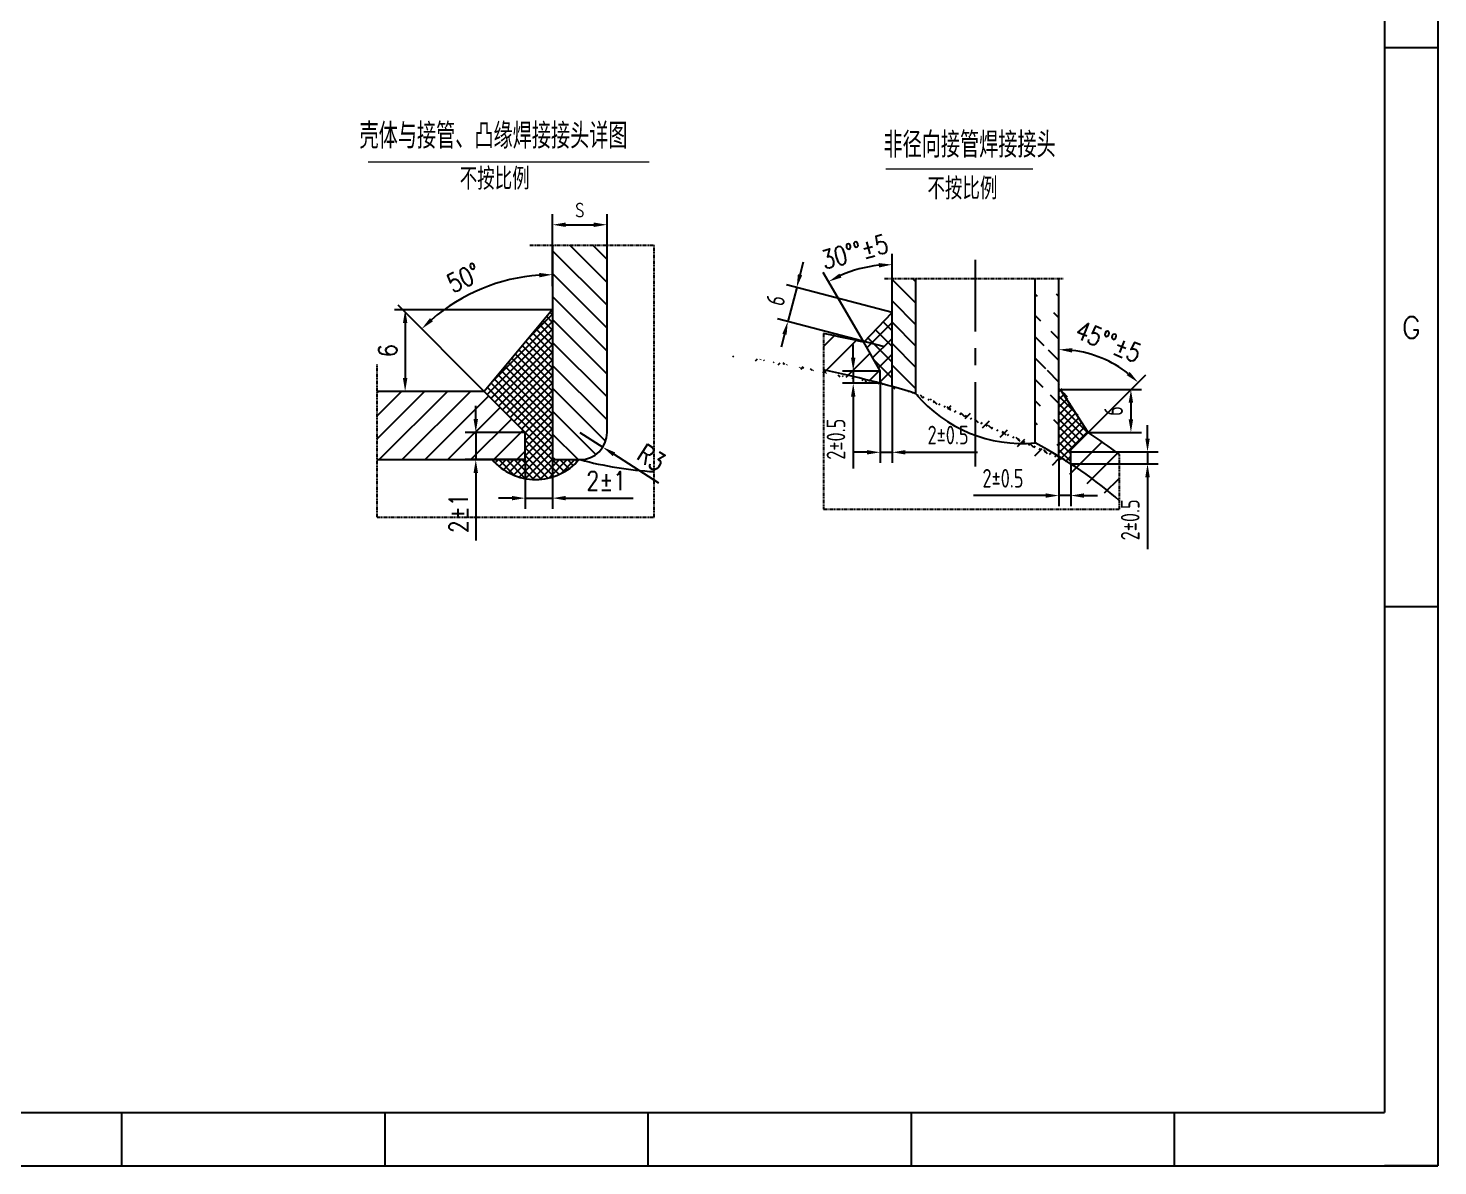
# Model space of a CAD drawing. Header units: millimetres. Extents: x -375 to 8535, y -150 to 12465.
# Drawn here: x 4558 to 8535, y -150 to 3059 of the extents above; entities that cross this region are included whole.
import ezdxf
from ezdxf.enums import TextEntityAlignment as Align

# ---------------------------------------------------------------- set-up
doc = ezdxf.new("R2010")
doc.units = ezdxf.units.MM
doc.header["$LTSCALE"] = 150
doc.linetypes.add('CENTER', pattern=[50.8, 31.75, -6.35, 6.35, -6.35])
doc.linetypes.add('PHANTOM', pattern=[2.5, 1.25, -0.25, 0.25, -0.25, 0.25, -0.25])
doc.layers.add('06文字', color=3, linetype='Continuous', lineweight=20)
for name, color, linetype in [('1', 2, 'Continuous'), ('1轮廓实线层', 7, 'Continuous'), ('2细线层', 4, 'Continuous'), ('6文字层', 3, 'Continuous'), ('7标注层', 4, 'Continuous'), ('9双点划线层', 6, 'PHANTOM'), ('B', 7, 'Continuous'), ('contour line', 7, 'Continuous'), ('图层1', 1, 'CENTER'), ('图框层', 7, 'Continuous')]:
    doc.layers.add(name, color=color, linetype=linetype)
doc.styles.add('PC_TEXTSTYLE', font='isocp.shx', dxfattribs={"width": 0.8, "bigfont": 'hzfs.shx'})
doc.styles.add('TH_GBDIM', font='romans.shx', dxfattribs={"width": 0.8, "bigfont": 'gbcbig.shx'})
doc.dimstyles.new('TH_GBDIM', dxfattribs={"dimscale": 15, "dimtxt": 3.5, "dimasz": 2.5, "dimexe": 2, "dimexo": 0, "dimgap": 1.5, "dimtad": 1, "dimdec": 0, "dimzin": 0, "dimdsep": 46, "dimtxsty": 'TH_GBDIM', "dimcen": 2.5, "dimclrd": 130, "dimclre": 130, "dimclrt": 3, "dimadec": 0, "dimazin": 0, "dimtfac": 0.714286, "dimtdec": 0, "dimtmove": 0, "dimatfit": 3, "dimfxl": 1, "dimtzin": 0, "dimlwd": -1, "dimlwe": -1, "dimarcsym": 0})
pattern_1 = [(135, (10929.857, -799.355), (-30.16675, -30.16675), [])]
pattern_2 = [(225, (10929.857, -799.355), (37.70844, -37.70844), [])]

# ---------------------------------------------------------------- blocks, each defined once
blk = doc.blocks.new('*D62')
at = {"layer": '7标注层', "color": 130}
for p, q in [((6037.3, 2265.3), (5591.8, 2265.3)), ((5621.8, 2227.8), (5621.8, 2072.2)), ((5845.1, 2034.7), (5591.8, 2034.7))]:
    blk.add_line(p, q, dxfattribs=at)
for points in [[(5615.5, 2227.8), (5628, 2227.8), (5621.8, 2265.3)], [(5615.5, 2072.2), (5628, 2072.2), (5621.8, 2034.7)]]:
    blk.add_solid(points, dxfattribs=at)
at = {"layer": 'Defpoints', "color": 0}
for p in [(6037.3, 2265.3), (5621.8, 2034.7), (5845.1, 2034.7)]:
    blk.add_point(p, dxfattribs=at)
at = {"layer": '7标注层', "color": 3, "insert": (5573, 2150), "char_height": 52.5, "attachment_point": 5, "rotation": 90, "style": 'TH_GBDIM'}
blk.add_mtext('6{}{}', dxfattribs=at)
blk = doc.blocks.new('*D63')
at = {"layer": '7标注层', "color": 130}
blk.add_arc((6037.5, 1842.2), 521.9, 94.1176, 130.8569, dxfattribs=at)
for points in [[(5999.8, 2369), (6000.3, 2356.5), (6037.5, 2364.1)], [(5700.3, 2232.4), (5691.8, 2241.5), (5668.6, 2211.4)]]:
    blk.add_solid(points, dxfattribs=at)
at = {"layer": 'Defpoints', "color": 0}
for p in [(6037.5, 2447), (5902.5, 2346.4), (5601.5, 2278.6), (5845.2, 2034.7), (6037.5, 1842.2)]:
    blk.add_point(p, dxfattribs=at)
at = {"layer": '7标注层', "color": 3, "insert": (5787.2, 2355), "char_height": 52.5, "attachment_point": 5, "rotation": 26.018, "style": 'TH_GBDIM'}
blk.add_mtext('50%%d{}{}', dxfattribs=at)
blk = doc.blocks.new('*D51')
at = {"layer": '7标注层', "color": 130}
for p, q in [((5960.5, 1842.2), (5960.5, 1703.6)), ((6037.5, 1842.2), (6037.5, 1703.6)), ((5923, 1733.6), (5885.5, 1733.6)), ((5960.5, 1733.6), (6037.5, 1733.6)), ((6075, 1733.6), (6265.5, 1733.6))]:
    blk.add_line(p, q, dxfattribs=at)
for points in [[(5923, 1739.9), (5923, 1727.4), (5960.5, 1733.6)], [(6075, 1739.9), (6075, 1727.4), (6037.5, 1733.6)]]:
    blk.add_solid(points, dxfattribs=at)
at = {"layer": 'Defpoints', "color": 0}
for p in [(5960.5, 1842.2), (6037.5, 1842.2), (6037.5, 1733.6)]:
    blk.add_point(p, dxfattribs=at)
at = {"layer": '7标注层', "color": 3, "insert": (6189, 1782.4), "char_height": 52.5, "attachment_point": 5, "style": 'TH_GBDIM'}
blk.add_mtext('2{}{%%p1}', dxfattribs=at)
blk = doc.blocks.new('*D52')
at = {"layer": '7标注层', "color": 130}
for p, q in [((5821.1, 1956.7), (5821.1, 1994.2)), ((5960.5, 1919.2), (5791.1, 1919.2)), ((5821.1, 1919.2), (5821.1, 1842.2)), ((5960.5, 1842.2), (5791.1, 1842.2)), ((5821.1, 1804.7), (5821.1, 1614.2))]:
    blk.add_line(p, q, dxfattribs=at)
for points in [[(5814.8, 1956.7), (5827.3, 1956.7), (5821.1, 1919.2)], [(5814.8, 1804.7), (5827.3, 1804.7), (5821.1, 1842.2)]]:
    blk.add_solid(points, dxfattribs=at)
at = {"layer": 'Defpoints', "color": 0}
for p in [(5821.1, 1919.2), (5960.5, 1919.2), (5960.5, 1842.2)]:
    blk.add_point(p, dxfattribs=at)
at = {"layer": '7标注层', "color": 3, "insert": (5772.3, 1690.7), "char_height": 52.5, "attachment_point": 5, "rotation": 90, "style": 'TH_GBDIM'}
blk.add_mtext('2{}{%%p1}', dxfattribs=at)
blk = doc.blocks.new('*D53')
at = {"layer": 'contour line', "color": 130}
for p, q in [((6037.5, 2331.8), (6037.5, 2535)), ((6191.5, 2339.5), (6191.5, 2535)), ((6075, 2505), (6154, 2505))]:
    blk.add_line(p, q, dxfattribs=at)
for points in [[(6075, 2511.2), (6075, 2498.7), (6037.5, 2505)], [(6154, 2511.2), (6154, 2498.7), (6191.5, 2505)]]:
    blk.add_solid(points, dxfattribs=at)
at = {"layer": 'Defpoints', "color": 0}
for p in [(6191.5, 2505), (6037.5, 2331.8), (6191.5, 2339.5)]:
    blk.add_point(p, dxfattribs=at)
at = {"layer": 'contour line', "color": 3, "insert": (6114.5, 2546.2), "char_height": 37.5, "attachment_point": 5, "style": 'TH_GBDIM'}
blk.add_mtext('S', dxfattribs=at)
blk = doc.blocks.new('*D64')
at = {"layer": '2细线层', "color": 130}
for p, q in [((6114.7, 1919), (6179.3, 1877.6)), ((6337.6, 1776.2), (6210.9, 1857.4))]:
    blk.add_line(p, q, dxfattribs=at)
blk.add_solid([(6214.3, 1862.6), (6207.5, 1852.1), (6179.3, 1877.6)], dxfattribs=at)
at = {"layer": 'Defpoints', "color": 0}
for p in [(6114.7, 1919), (6179.3, 1877.6)]:
    blk.add_point(p, dxfattribs=at)
at = {"layer": '2细线层', "color": 3, "insert": (6316.3, 1847.7), "char_height": 52.5, "attachment_point": 5, "rotation": 327.3491, "style": 'TH_GBDIM'}
blk.add_mtext('R3{}{}', dxfattribs=at)
blk = doc.blocks.new('*D54')
at = {"layer": '2细线层', "color": 130}
for p, q in [((7466, 1851.2), (7466, 1710.9)), ((7499.5, 1830.2), (7499.5, 1710.9)), ((7428.5, 1740.9), (7225.5, 1740.9)), ((7499.5, 1740.9), (7466, 1740.9)), ((7537, 1740.9), (7574.5, 1740.9))]:
    blk.add_line(p, q, dxfattribs=at)
for points in [[(7428.5, 1747.2), (7428.5, 1734.7), (7466, 1740.9)], [(7537, 1747.2), (7537, 1734.7), (7499.5, 1740.9)]]:
    blk.add_solid(points, dxfattribs=at)
at = {"layer": 'Defpoints', "color": 0}
for p in [(7466, 1851.2), (7499.5, 1830.2), (7499.5, 1740.9)]:
    blk.add_point(p, dxfattribs=at)
at = {"layer": '2细线层', "color": 3, "insert": (7308.3, 1789.7), "char_height": 52.5, "attachment_point": 5, "style": 'PC_TEXTSTYLE'}
blk.add_mtext('2%%P0.5', dxfattribs=at)
blk = doc.blocks.new('*D55')
at = {"layer": '2细线层', "color": 130}
for p, q in [((7472, 2040.2), (7699.2, 2040.2)), ((7669.2, 2002.7), (7669.2, 1956.2)), ((7548.2, 1918.7), (7699.2, 1918.7))]:
    blk.add_line(p, q, dxfattribs=at)
for points in [[(7662.9, 2002.7), (7675.4, 2002.7), (7669.2, 2040.2)], [(7662.9, 1956.2), (7675.4, 1956.2), (7669.2, 1918.7)]]:
    blk.add_solid(points, dxfattribs=at)
at = {"layer": 'Defpoints', "color": 0}
for p in [(7472, 2040.2), (7548.2, 1918.7), (7669.2, 1918.7)]:
    blk.add_point(p, dxfattribs=at)
at = {"layer": '2细线层', "color": 3, "insert": (7620.4, 1979.4), "char_height": 52.5, "attachment_point": 5, "rotation": 90, "style": 'PC_TEXTSTYLE'}
blk.add_mtext('6', dxfattribs=at)
blk = doc.blocks.new('*D56')
at = {"layer": '2细线层', "color": 130}
for p, q in [((7716.1, 1901.7), (7716.1, 1939.2)), ((7499.5, 1864.2), (7746.1, 1864.2)), ((7499.5, 1830.2), (7746.1, 1830.2)), ((7716.1, 1864.2), (7716.1, 1830.2)), ((7716.1, 1792.7), (7716.1, 1589.8))]:
    blk.add_line(p, q, dxfattribs=at)
for points in [[(7709.8, 1901.7), (7722.3, 1901.7), (7716.1, 1864.2)], [(7709.8, 1792.7), (7722.3, 1792.7), (7716.1, 1830.2)]]:
    blk.add_solid(points, dxfattribs=at)
at = {"layer": 'Defpoints', "color": 0}
for p in [(7499.5, 1864.2), (7499.5, 1830.2), (7716.1, 1864.2)]:
    blk.add_point(p, dxfattribs=at)
at = {"layer": '2细线层', "color": 3, "insert": (7667.3, 1672.5), "char_height": 52.5, "attachment_point": 5, "rotation": 90, "style": 'PC_TEXTSTYLE'}
blk.add_mtext('2%%P0.5', dxfattribs=at)
blk = doc.blocks.new('*D57')
at = {"layer": '2细线层', "color": 130}
for p, q in [((6962.1, 2057.6), (6962.1, 1833)), ((6995.7, 2048.4), (6995.7, 1833)), ((6924.6, 1863), (6887.1, 1863)), ((6962.1, 1863), (6995.7, 1863)), ((7033.2, 1863), (7236.1, 1863))]:
    blk.add_line(p, q, dxfattribs=at)
for points in [[(6924.6, 1869.2), (6924.6, 1856.7), (6962.1, 1863)], [(7033.2, 1869.2), (7033.2, 1856.7), (6995.7, 1863)]]:
    blk.add_solid(points, dxfattribs=at)
at = {"layer": 'Defpoints', "color": 0}
for p in [(6962.1, 2057.6), (6995.7, 2048.4), (6995.7, 1863)]:
    blk.add_point(p, dxfattribs=at)
at = {"layer": '2细线层', "color": 3, "insert": (7153.4, 1911.7), "char_height": 52.5, "attachment_point": 5, "style": 'PC_TEXTSTYLE'}
blk.add_mtext('2%%P0.5', dxfattribs=at)
blk = doc.blocks.new('*D58')
at = {"layer": '2细线层', "color": 130}
for p, q in [((6885.9, 2129.7), (6885.9, 2167.2)), ((6962.1, 2092.2), (6855.9, 2092.2)), ((6885.9, 2092.2), (6885.9, 2057.6)), ((6962.1, 2057.6), (6855.9, 2057.6)), ((6885.9, 2020.1), (6885.9, 1817.2))]:
    blk.add_line(p, q, dxfattribs=at)
for points in [[(6879.6, 2129.7), (6892.1, 2129.7), (6885.9, 2092.2)], [(6879.6, 2020.1), (6892.1, 2020.1), (6885.9, 2057.6)]]:
    blk.add_solid(points, dxfattribs=at)
at = {"layer": 'Defpoints', "color": 0}
for p in [(6885.9, 2092.2), (6962.1, 2092.2), (6962.1, 2057.6)]:
    blk.add_point(p, dxfattribs=at)
at = {"layer": '2细线层', "color": 3, "insert": (6837.1, 1899.9), "char_height": 52.5, "attachment_point": 5, "rotation": 90, "style": 'PC_TEXTSTYLE'}
blk.add_mtext('2%%P0.5', dxfattribs=at)
blk = doc.blocks.new('*D59')
at = {"layer": '2细线层', "color": 130}
for p, q in [((6735.8, 2363.9), (6745.3, 2400.2)), ((6995.7, 2257.2), (6697.3, 2335.3)), ((6726.3, 2327.7), (6701.3, 2232.1)), ((6970.7, 2161.7), (6672.3, 2239.7)), ((6691.9, 2195.8), (6682.4, 2159.6))]:
    blk.add_line(p, q, dxfattribs=at)
for points in [[(6729.8, 2365.5), (6741.9, 2362.4), (6726.3, 2327.7)], [(6685.8, 2197.4), (6697.9, 2194.3), (6701.3, 2232.1)]]:
    blk.add_solid(points, dxfattribs=at)
at = {"layer": 'Defpoints', "color": 0}
for p in [(6701.3, 2232.1), (6995.7, 2257.2), (6970.7, 2161.7)]:
    blk.add_point(p, dxfattribs=at)
at = {"layer": '2细线层', "color": 3, "insert": (6666.7, 2292.2), "char_height": 52.5, "attachment_point": 5, "rotation": 75.3374, "style": 'PC_TEXTSTYLE'}
blk.add_mtext('6', dxfattribs=at)
blk = doc.blocks.new('*D65')
at = {"layer": '2细线层', "color": 130}
for p, q in [((6995.7, 2353.4), (6995.7, 2422.5)), ((6915.3, 2173.3), (6801.5, 2370.5))]:
    blk.add_line(p, q, dxfattribs=at)
blk.add_arc((6995.7, 2034.2), 358.4, 95.9985, 114.0015, dxfattribs=at)
for points in [[(6957.9, 2396.8), (6958.5, 2384.3), (6995.7, 2392.5)], [(6852.7, 2356), (6847.1, 2367.1), (6816.5, 2344.5)]]:
    blk.add_solid(points, dxfattribs=at)
at = {"layer": 'Defpoints', "color": 0}
for p in [(6933.4, 2387.1), (6995.7, 2353.4), (6915.3, 2173.3), (6962.1, 2092.4), (6995.7, 2048.4)]:
    blk.add_point(p, dxfattribs=at)
at = {"layer": '2细线层', "color": 3, "insert": (6889.9, 2428.8), "char_height": 52.5, "attachment_point": 5, "rotation": 15, "style": 'TH_GBDIM'}
blk.add_mtext('30°%%d%%p5{}{}', dxfattribs=at)
blk = doc.blocks.new('*D66')
at = {"layer": '2细线层', "color": 130}
blk.add_line((7548.2, 1918.7), (7710.9, 2081.4), dxfattribs=at)
blk.add_arc((7466, 1836.4), 316.4, 51.7939, 83.2061, dxfattribs=at)
for points in [[(7503, 2144.4), (7503.8, 2156.8), (7466, 2152.8)], [(7665.8, 2089.7), (7657.5, 2080.4), (7689.7, 2060.1)]]:
    blk.add_solid(points, dxfattribs=at)
at = {"layer": 'Defpoints', "color": 0}
for p in [(7466, 2353.4), (7624.2, 2110.4), (7548.2, 1918.7), (7499.5, 1870), (7466, 1851.2)]:
    blk.add_point(p, dxfattribs=at)
at = {"layer": '2细线层', "color": 3, "insert": (7606.3, 2175.1), "char_height": 52.5, "attachment_point": 5, "rotation": 337.5, "style": 'TH_GBDIM'}
blk.add_mtext('45°%%d%%p5{}{}', dxfattribs=at)

msp = doc.modelspace()

# ---------------------------------------------------------------- hatches: boundary and pattern name
at = {"layer": '1'}
h = msp.add_hatch(dxfattribs=at)
h.set_pattern_fill('ANSI31', color=3, scale=13.436923, angle=90, style=0)
h.set_pattern_definition(pattern_1)
edge = h.paths.add_edge_path()
edge.add_line((7062.846, 2353.417), (6995.661, 2353.417))
edge.add_line((6995.661, 2353.417), (6995.661, 2048.38))
edge.add_ellipse((6169.835, 1317.093), major_axis=(-1679.615, 0), ratio=0.5, start_angle=237.881272, end_angle=240.549236, ccw=False)
edge.add_line((7062.846, 2028.367), (7062.846, 2353.417))
h = msp.add_hatch(dxfattribs=at)
h.set_pattern_fill('ANSI31', color=3, scale=13.436923, angle=90, style=0)
h.set_pattern_definition(pattern_1)
edge = h.paths.add_edge_path()
edge.add_line((7398.769, 1889.551), (7398.769, 2353.417))
edge.add_line((7465.953, 1851.225), (7465.953, 2353.417))
at = {"layer": '2细线层', "linetype": 'ByBlock'}
h = msp.add_hatch(dxfattribs=at)
h.set_pattern_fill('ANSI31', color=256, scale=14.399995, angle=90, style=0)
h.set_pattern_definition([(135, (1917.28, 991.2), (-32.3289, -32.3289), [])])
h.paths.add_polyline_path([(6191.454, 2447.017), (6037.505, 2447.017), (6037.505, 1842.218), (6114.654, 1842.218, 0.41421356), (6191.454, 1919.018)])
h = msp.add_hatch(dxfattribs=at)
h.set_pattern_fill('ANSI37', color=256, scale=4.799998, style=0)
h.set_pattern_definition([(45, (960.782, 991.2), (-10.776303, 10.776303), []), (135, (960.782, 991.2), (-10.776303, -10.776303), [])])
h.paths.add_polyline_path([(6112.457, 1842.218), (6037.505, 1842.218), (6037.505, 2265.578), (5845.146, 2034.747), (5845.24, 2034.654), (5845.069, 2034.654), (5845.069, 2034.654), (5960.53, 1919.192), (5960.53, 1842.218), (5867.061, 1842.218, 0.45570212)])
h = msp.add_hatch(dxfattribs=at)
h.set_pattern_fill('ANSI37', color=256, scale=9.899996, style=0)
h.set_pattern_definition([(45, (627.48, 216.972), (-22.22613, 22.22613), []), (135, (627.48, 216.972), (-22.22613, -22.22613), [])])
edge = h.paths.add_edge_path()
edge.add_line((6995.661, 2257.193), (6915.315, 2173.348))
edge.add_spline(control_points=[(6915.315, 2173.348), (6942.415, 2166.897), (6969.208, 2160.089), (6995.661, 2152.932)], knot_values=[4.21628426, 4.21628426, 4.21628426, 4.21628426, 4.26795514, 4.26795514, 4.26795514, 4.26795514], degree=3, periodic=0)
edge.add_line((6995.661, 2152.932), (6995.661, 2257.193))
edge = h.paths.add_edge_path()
edge.add_spline(control_points=[(6995.661, 2152.932), (6969.208, 2160.089), (6942.415, 2166.897), (6915.315, 2173.348)], knot_values=[4.21628426, 4.21628426, 4.21628426, 4.21628426, 4.26795514, 4.26795514, 4.26795514, 4.26795514], degree=3, periodic=0)
edge.add_line((6915.315, 2173.348), (6962.069, 2092.369))
edge.add_line((6962.069, 2092.369), (6962.069, 2057.612))
edge.add_ellipse((6169.835, 1317.093), major_axis=(-1679.615, 0), ratio=0.5, start_angle=240.549236, end_angle=241.856891, ccw=False)
edge.add_line((6995.661, 2048.38), (6995.661, 2152.932))
h = msp.add_hatch(dxfattribs=at)
h.set_pattern_fill('ANSI31', color=256, scale=14.399995, style=0)
h.set_pattern_definition([(45, (1917.28, 991.2), (-32.3289, 32.3289), [])])
h.paths.add_polyline_path([(5542.684, 2034.654), (5542.676, 1842.218), (5960.53, 1842.218), (5960.53, 1919.192), (5845.069, 2034.654)])
h = msp.add_hatch(dxfattribs=at)
h.set_pattern_fill('ANSI37', color=256, scale=4.799998, style=0)
h.set_pattern_definition([(45, (627.479, 216.972), (-10.776303, 10.776303), []), (135, (627.479, 216.972), (-10.776303, -10.776303), [])])
edge = h.paths.add_edge_path()
edge.add_line((7465.953, 2059.131), (7465.953, 1967.697))
edge.add_spline(control_points=[(7465.953, 1967.697), (7494.405, 1951.925), (7521.855, 1935.582), (7548.241, 1918.681)], knot_values=[3.80434315, 3.80434315, 3.80434315, 3.80434315, 3.87546796, 3.87546796, 3.87546796, 3.87546796], degree=3, periodic=0)
edge.add_line((7548.241, 1918.681), (7465.953, 2059.131))
edge = h.paths.add_edge_path()
edge.add_spline(control_points=[(7548.241, 1918.681), (7521.855, 1935.582), (7494.405, 1951.925), (7465.953, 1967.697)], knot_values=[3.80434315, 3.80434315, 3.80434315, 3.80434315, 3.87546796, 3.87546796, 3.87546796, 3.87546796], degree=3, periodic=0)
edge.add_line((7465.953, 1967.697), (7465.953, 1851.225))
edge.add_ellipse((6169.835, 1317.093), major_axis=(-1679.615, 0), ratio=0.5, start_angle=217.657638, end_angle=219.495418, ccw=False)
edge.add_line((7499.546, 1830.167), (7499.546, 1869.986))
edge.add_line((7499.546, 1869.986), (7548.241, 1918.681))
at = {"layer": 'B'}
h = msp.add_hatch(dxfattribs=at)
h.set_pattern_fill('ANSI31', color=2, scale=16.796154, angle=-180, style=0)
h.set_pattern_definition(pattern_2)
edge = h.paths.add_edge_path()
edge.add_ellipse((6169.835, 1317.093), major_axis=(-1679.615, 0), ratio=0.5, start_angle=241.856891, end_angle=247.895742, ccw=False)
edge.add_line((6962.069, 2057.612), (6962.069, 2092.369))
edge.add_line((6962.069, 2092.369), (6915.315, 2173.348))
edge.add_spline(control_points=[(6915.315, 2173.348), (6878.049, 2182.22), (6840.203, 2190.419), (6801.863, 2197.93)], knot_values=[4.26795514, 4.26795514, 4.26795514, 4.26795514, 4.3390092, 4.3390092, 4.3390092, 4.3390092], degree=3, periodic=0)
edge.add_line((6801.863, 2197.93), (6801.863, 2095.176))
h = msp.add_hatch(dxfattribs=at)
h.set_pattern_fill('ANSI31', color=2, scale=16.796154, angle=-180, style=0)
h.set_pattern_definition(pattern_2)
edge = h.paths.add_edge_path()
edge.add_ellipse((6169.835, 1317.093), major_axis=(-1679.615, 0), ratio=0.5, start_angle=209.128334, end_angle=217.657638, ccw=False)
edge.add_line((7637.033, 1725.884), (7637.033, 1856.588))
edge.add_spline(control_points=[(7637.033, 1856.588), (7608.986, 1878.047), (7579.354, 1898.752), (7548.241, 1918.681)], knot_values=[3.72047543, 3.72047543, 3.72047543, 3.72047543, 3.80434315, 3.80434315, 3.80434315, 3.80434315], degree=3, periodic=0)
edge.add_line((7548.241, 1918.681), (7499.546, 1869.986))
edge.add_line((7499.546, 1869.986), (7499.546, 1830.167))

# ---------------------------------------------------------------- linework, layer by layer
at = {"layer": '06文字'}
for p, q in [((5517.607, 2682.276), (6310.043, 2682.276)), ((6977.943, 2663.112), (7392.73, 2663.112))]:
    msp.add_line(p, q, dxfattribs=at)
at = {"layer": '1', "color": 0, "linetype": 'ByBlock'}
for p, q in [((6037.505, 2447.017), (6037.505, 1842.218)), ((6037.63, 2265.728), (5845.069, 2034.654)), ((5845.069, 2034.654), (5542.684, 2034.654)), ((5960.53, 1919.192), (5845.069, 2034.654)), ((5542.675, 1842.218), (5961.608, 1842.218)), ((6037.505, 1842.218), (6114.654, 1842.218))]:
    msp.add_line(p, q, dxfattribs=at)
msp.add_arc((6391.557, 2891.092), 1084.81, 255.211294, 266.456797, dxfattribs=at)
at = {"layer": '1轮廓实线层'}
for centre, radius, start, end in [((6114.654, 1919.018), 76.8, 270, 0), ((5989.759, 1948.886), 162.582, 221.002291, 318.997709)]:
    msp.add_arc(centre, radius, start, end, dxfattribs=at)
at = {"layer": '2细线层'}
for p, q in [((8535, 12465), (8535, -150)), ((8535, 3003.75), (8385, 3003.75)), ((5601.488, 2278.623), (5845.154, 2034.739)), ((8535, 1426.875), (8385, 1426.875)), ((4822.5, -150), (4822.5, 0)), ((5565, -150), (5565, 0)), ((6307.5, -150), (6307.5, 0)), ((7050, -150), (7050, 0)), ((7792.5, -150), (7792.5, 0)), ((-375, -150), (8535, -150)), ((8535, -150), (8385, -150))]:
    msp.add_line(p, q, dxfattribs=at)
at = {"layer": '2细线层', "linetype": 'ByBlock'}
msp.add_line((7548.241, 1918.681), (7471.965, 2038.103), dxfattribs=at)
at = {"layer": '9双点划线层', "ltscale": 0.05}
for p, q in [((5973.88, 2447.017), (6324.545, 2447.017)), ((6324.509, 1679.879), (6324.545, 2447.017)), ((6973.741, 2353.417), (7479.901, 2353.417)), ((6801.863, 2197.93), (6801.863, 1702.104)), ((5542.668, 1679.879), (5542.688, 2111.791)), ((7637.033, 1702.104), (7637.033, 1856.588)), ((5542.668, 1679.879), (6324.509, 1679.879)), ((6801.863, 1702.104), (7637.033, 1702.104))]:
    msp.add_line(p, q, dxfattribs=at)
at = {"layer": 'B'}
for p, q in [((6995.661, 2048.38), (6995.661, 2353.417)), ((7062.846, 2028.367), (7062.846, 2353.417)), ((7398.769, 1889.551), (7398.769, 2353.417)), ((7465.953, 1851.225), (7465.953, 2353.417)), ((6915.315, 2173.348), (6995.661, 2257.193)), ((6962.069, 2092.369), (6915.315, 2173.348)), ((6962.069, 2057.612), (6962.069, 2092.369)), ((7548.241, 1918.681), (7499.546, 1869.986)), ((7499.546, 1830.167), (7499.546, 1869.986))]:
    msp.add_line(p, q, dxfattribs=at)
msp.add_arc((7362.302, 2277.166), 389.327, 219.720979, 275.374519, dxfattribs=at)
for start_param, end_param in [(4.15181142, 4.32659691), (3.64997799, 3.89161234)]:
    msp.add_ellipse((6169.835, 1317.093), major_axis=(-1679.615, 0), ratio=0.5, start_param=start_param, end_param=end_param, dxfattribs=at)
for points in [[(6915.315, 2173.348), (6878.049, 2182.22), (6840.203, 2190.419), (6801.863, 2197.93)], [(7637.033, 1856.588), (7608.986, 1878.047), (7579.354, 1898.752), (7548.241, 1918.681)]]:
    msp.add_open_spline(points, degree=3, dxfattribs=at)
at = {"layer": '图层1', "ltscale": 0.05}
msp.add_line((7230.807, 1823.088), (7230.807, 2405.53), dxfattribs=at)
at = {"layer": '图框层'}
for p, q in [((8385, 12315), (8385, 0)), ((6191.454, 1919.018), (6191.454, 2447.017)), ((5845.069, 2034.654), (5542.669, 2034.654)), ((5960.53, 1919.192), (5845.069, 2034.654)), ((5960.53, 1842.218), (5960.53, 1919.192)), ((5542.669, 1842.218), (5960.53, 1842.218)), ((5542.669, 1842.218), (5960.53, 1842.218)), ((6037.505, 1842.218), (6114.654, 1842.218)), ((0, 0), (8385, 0))]:
    msp.add_line(p, q, dxfattribs=at)

# ---------------------------------------------------------------- texts
at = {"layer": '2细线层', "style": 'PC_TEXTSTYLE', "width": 0.8}
msp.add_text('不按比例', height=61.7143, dxfattribs=at).set_placement((5775.667, 2603.914))
msp.add_text('不按比例', height=61.7143, dxfattribs=at).set_placement((7193.988, 2576.162), align=Align.CENTER)
at = {"layer": '6文字层', "style": 'PC_TEXTSTYLE', "width": 0.75}
for s, height, p in [('壳体与接管、凸缘焊接接头详图', 72.00002, (5493.118, 2719.678)), ('非径向接管焊接接头', 72, (6971.096, 2694.375))]:
    msp.add_text(s, height=height, dxfattribs=at).set_placement(p)
at = {"layer": '6文字层', "style": 'TH_GBDIM'}
msp.add_text('G', height=60, dxfattribs=at).set_placement((8460, 2215.312), align=Align.MIDDLE)

# ---------------------------------------------------------------- dimensions: what is measured, and where the dimension line sits
at = {"layer": '2细线层'}
for base, line1, line2, picture, middle in [((6933.434, 2387.095), ((6995.661, 2048.38), (6995.661, 2353.417)), ((6962.069, 2092.369), (6915.315, 2173.348)), '*D65', (6902.912, 2380.328)), ((7624.172, 2110.436), ((7465.953, 1851.225), (7465.953, 2353.417)), ((7548.241, 1918.681), (7499.546, 1869.986)), '*D66', (7587.049, 2128.743))]:
    dim = msp.add_angular_dim_2l(base=base, line1=line1, line2=line2, text='<>%%d%%p5{}{}', dimstyle='TH_GBDIM', override={"dimgap": 1.5, "dimtad": 1, "dimjust": 0, "dimse1": 0, "dimse2": 0, "dimsd1": 0, "dimsd2": 0, "dimadec": 0}, dxfattribs=at)
    dim.commit()
    dim.dimension.update_dxf_attribs({"geometry": picture, "text_midpoint": middle, "dimtype": 162})
for base, p1, p2, angle, text, picture, middle, dimtype in [((6701.345, 2232.123), (6995.661, 2257.193), (6970.664, 2161.656), 255.337404, '6', '*D59', (6713.844, 2279.891), 161), ((6885.897, 2092.159), (6962.069, 2057.612), (6962.069, 2092.159), 90, '2%%P0.5', '*D58', (6885.897, 1899.909), 160), ((7669.16, 1918.681), (7471.965, 2040.186), (7548.241, 1918.681), 90, '6', '*D55', (7669.16, 1979.433), 160), ((7716.064, 1864.168), (7499.546, 1830.167), (7499.546, 1864.168), 90, '2%%P0.5', '*D56', (7716.064, 1672.464), 160)]:
    dim = msp.add_linear_dim(base=base, p1=p1, p2=p2, angle=angle, text=text, dimstyle='TH_GBDIM', override={"dimtxsty": 'PC_TEXTSTYLE'}, dxfattribs=at)
    dim.commit()
    dim.dimension.update_dxf_attribs({"geometry": picture, "text_midpoint": middle, "dimtype": dimtype})
for base, p1, p2, picture, middle in [((6995.661, 1862.979), (6962.069, 2057.612), (6995.661, 2048.38), '*D57', (7153.364, 1862.979)), ((7499.546, 1740.914), (7465.953, 1851.225), (7499.546, 1830.167), '*D54', (7308.25, 1740.914))]:
    dim = msp.add_linear_dim(base=base, p1=p1, p2=p2, text='2%%P0.5', dimstyle='TH_GBDIM', override={"dimtxsty": 'PC_TEXTSTYLE'}, dxfattribs=at)
    dim.commit()
    dim.dimension.update_dxf_attribs({"geometry": picture, "text_midpoint": middle, "dimtype": 160})
dim = msp.add_radius_dim(center=(6114.654, 1919.018), mpoint=(6179.318, 1877.583), text='R3{}{}', dimstyle='TH_GBDIM', override={"dimgap": 1.5, "dimtad": 1, "dimjust": 0, "dimtih": 0, "dimtoh": 0, "dimdec": 0, "dimlfac": 1, "dimse1": 0, "dimse2": 0, "dimsd1": 0, "dimsd2": 0, "dimtix": 0, "dimtofl": 1, "dimatfit": 3}, dxfattribs=at)
dim.commit()
dim.dimension.update_dxf_attribs({"geometry": '*D64', "text_midpoint": (6316.339, 1847.682)})
at = {"layer": '7标注层'}
dim = msp.add_angular_dim_2l(base=(5902.498, 2346.369), line1=((6037.505, 1842.218), (6037.505, 2447.017)), line2=((5601.488, 2278.623), (5845.154, 2034.739)), text='50%%d{}{}', dimstyle='TH_GBDIM', dxfattribs=at)
dim.commit()
dim.dimension.update_dxf_attribs({"geometry": '*D63', "text_midpoint": (5808.565, 2311.239), "dimtype": 162})
dim = msp.add_linear_dim(base=(5621.76, 2034.654), p1=(6037.283, 2265.311), p2=(5845.069, 2034.654), angle=90, text='6{}{}', dimstyle='TH_GBDIM', override={"dimgap": 1.5, "dimtad": 1, "dimjust": 0, "dimdec": 0, "dimlfac": 1, "dimse1": 0, "dimse2": 0, "dimsd1": 0, "dimsd2": 0}, dxfattribs=at)
dim.commit()
dim.dimension.update_dxf_attribs({"geometry": '*D62', "text_midpoint": (5573.01, 2149.983)})
dim = msp.add_linear_dim(base=(5821.096, 1919.192), p1=(5960.53, 1842.218), p2=(5960.53, 1919.192), angle=90, text='2{}{%%p1}', dimstyle='TH_GBDIM', dxfattribs=at)
dim.commit()
dim.dimension.update_dxf_attribs({"geometry": '*D52', "text_midpoint": (5821.096, 1690.718), "dimtype": 160})
dim = msp.add_linear_dim(base=(6037.505, 1733.603), p1=(5960.53, 1842.218), p2=(6037.505, 1842.218), text='2{}{%%p1}', dimstyle='TH_GBDIM', dxfattribs=at)
dim.commit()
dim.dimension.update_dxf_attribs({"geometry": '*D51', "text_midpoint": (6189.005, 1733.603), "dimtype": 160})
at = {"layer": 'contour line'}
dim = msp.add_linear_dim(base=(6191.454, 2504.954), p1=(6037.505, 2331.828), p2=(6191.454, 2339.523), text='S', dimstyle='TH_GBDIM', override={"dimtxt": 2.5, "dimzin": 8}, dxfattribs=at)
dim.commit()
dim.dimension.update_dxf_attribs({"geometry": '*D53', "text_midpoint": (6114.48, 2504.954), "dimtype": 160})

doc.saveas('drawing.dxf')
